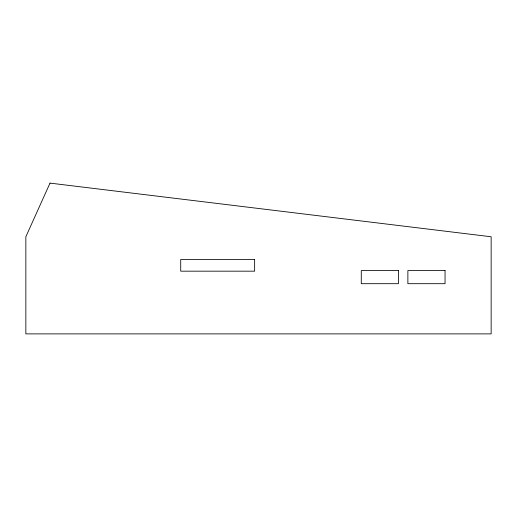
<?xml version="1.0" encoding="UTF-8"?>
<svg xmlns="http://www.w3.org/2000/svg" width="517" height="517" viewBox="0 0 517 517"><rect width="100%" height="100%" fill="white"/><g stroke="black" fill="none" stroke-linecap="round" stroke-linejoin="round"><path stroke-width="0.78" d="M50.02 183.115L25.85 236.747L25.85 333.885L491.15 333.885L491.15 236.767L50.02 183.115M254.635 259.469L180.717 259.469L180.717 271.173L254.635 271.173L254.635 259.469M398.445 270.578L361.273 270.578L361.273 283.691L398.445 283.691L398.445 270.578M445.053 270.578L407.874 270.578L407.874 283.691L445.053 283.691L445.053 270.578"/></g></svg>
